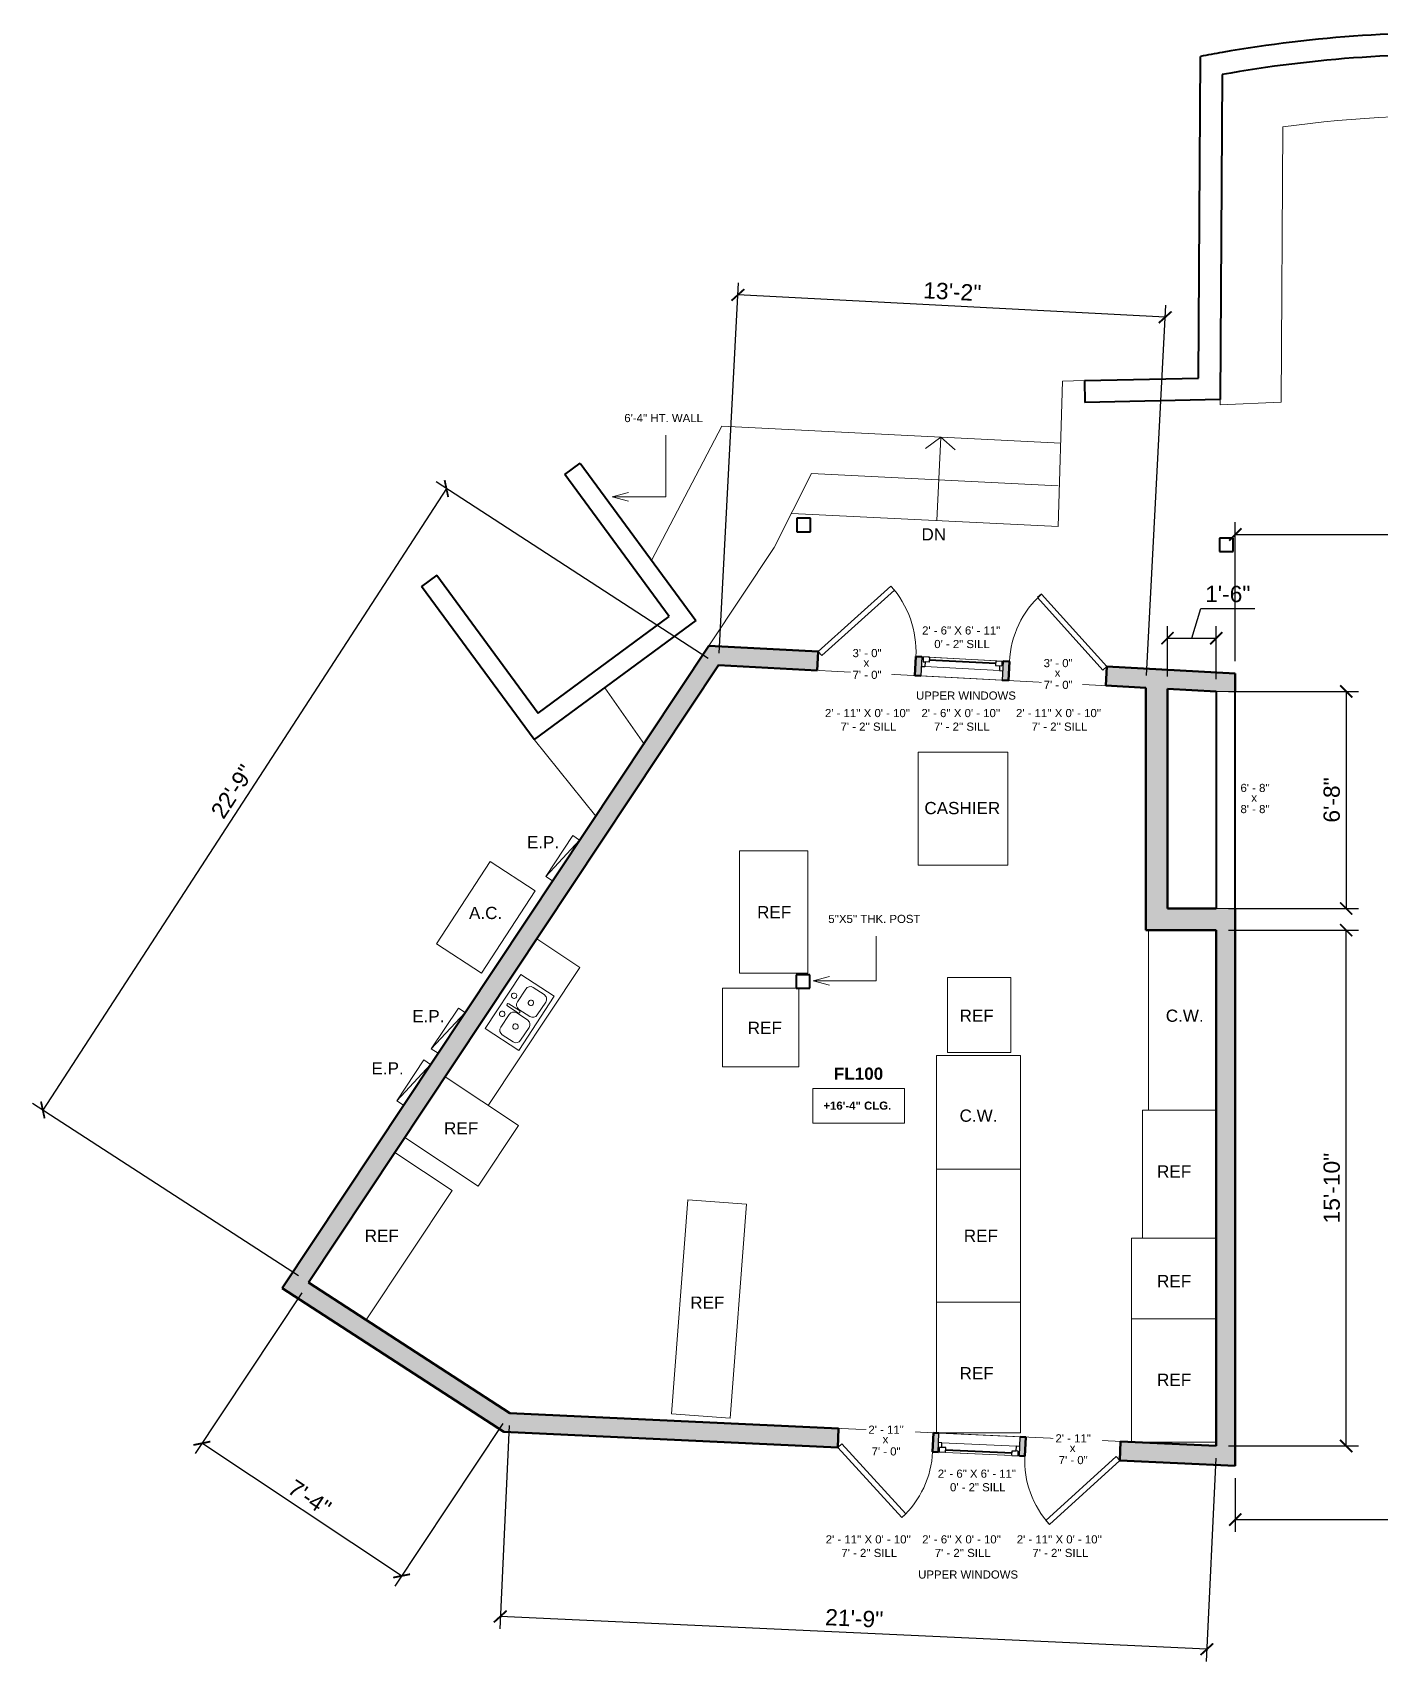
# Model space of a CAD drawing. Header units: inches. Extents: x -2078 to 106214, y -964 to 6385.
# Drawn here: x 104480 to 104977, y 3610 to 4210 of the extents above; entities that cross this region are included whole.
import ezdxf

# ---------------------------------------------------------------- set-up
doc = ezdxf.new("R2010")
doc.units = ezdxf.units.IN
doc.header["$MEASUREMENT"] = 0
for name, color, linetype, lineweight in [('A-ANNO', 2, 'Continuous', 5), ('A-ANNO-DIMS', 1, 'Continuous', 9), ('A-COLS', 3, 'Continuous', 9), ('A-DETAIL-1', 4, 'Continuous', 40), ('A-DETAIL-3', 40, 'Continuous', 15), ('A-DOOR', 1, 'Continuous', 18), ('A-EQPT', 150, 'Continuous', 9), ('A-FIXT', 150, 'Continuous', 9), ('A-GLAZ', 2, 'Continuous', 30), ('A-WALL', 3, 'Continuous', 40), ('A-WINDOWS', 2, 'Continuous', 18)]:
    doc.layers.add(name, color=color, linetype=linetype, lineweight=lineweight)
doc.layers.add('A-HATCH', color=9, linetype='Continuous')
doc.styles.add('Arial', font='arial.ttf')
doc.styles.add('Arial_1', font='arial.ttf', dxfattribs={"height": 0.0625})
doc.styles.add('Arial_2', font='arial.ttf', dxfattribs={"height": 3})
doc.styles.add('Arial_B', font='arialbd.ttf', dxfattribs={"height": 4.5})
doc.styles.add('Arial_B_1', font='arialbd.ttf', dxfattribs={"height": 3})
doc.styles.add('Jay Cad', font='arial.ttf', dxfattribs={"height": 0.125})
doc.dimstyles.new('Jay Cad - DIMS', dxfattribs={"dimtxt": 0.125, "dimasz": 0.09375, "dimexe": 0.09375, "dimexo": 0.09375, "dimgap": 0.046875, "dimtad": 1, "dimdec": 1, "dimzin": 0, "dimdsep": 46, "dimlunit": 4, "dimtxsty": 'Jay Cad', "dimblk": 'ARCHTICK', "dimcen": 0.09, "dimclrd": 1, "dimclre": 1, "dimclrt": 256, "dimadec": 0, "dimazin": 0, "dimtfac": 1, "dimtdec": 1, "dimtofl": 0, "dimtmove": 1, "dimatfit": 3, "dimfxl": 1, "dimtolj": 1, "dimtzin": 0, "dimarcsym": 0})

# ---------------------------------------------------------------- blocks, each defined once
blk = doc.blocks.new('JC_COLUMN SQUARE - COLUMN - SQUARE-1446501-Flag Court Cafe - Floor Plan')
at = {"layer": 'A-COLS', "lineweight": 40}
for p, q in [((2.5, 2.5), (-2.5, 2.5)), ((-2.5, 2.5), (-2.5, -2.5)), ((2.5, -2.5), (2.5, 2.5)), ((-2.5, -2.5), (2.5, -2.5))]:
    blk.add_line(p, q, dxfattribs=at)
blk = doc.blocks.new('JC_OPENING DOOR - OPENING DOOR-1447308-Flag Court Cafe - Floor Plan')
at = {"layer": 'A-DETAIL-1'}
for p, q in [((39.68, 3.5), (-40.32, 3.5)), ((-40.32, -3.5), (39.68, -3.5))]:
    blk.add_line(p, q, dxfattribs=at)
at = {"layer": 'A-DETAIL-3'}
for p, q in [((-40.32, 3.5), (-40.32, -3.5)), ((39.68, -3.5), (39.68, 3.5))]:
    blk.add_line(p, q, dxfattribs=at)
blk = doc.blocks.new('JC_SINGLE DOOR-NO TRIM - SINGLE DOOR-1448649-Flag Court Cafe - Floor Plan')
at = {"layer": 'A-DOOR', "lineweight": 30}
for p, q in [((-8.66, -26.83), (16.09, -2.09)), ((17.5, -3.5), (-7.25, -28.25)), ((16.09, -2.09), (17.5, -3.5)), ((-7.25, -28.25), (-8.66, -26.83))]:
    blk.add_line(p, q, dxfattribs=at)
at = {"layer": 'A-DOOR', "lineweight": 9}
blk.add_arc((17.5, -3.5), 35, 180, 225, dxfattribs=at)
blk = doc.blocks.new('JC_FIXED WINDOW - MUNTIN - FIXED WINDOW-1447759-Flag Court Cafe - Floor Plan')
at = {"layer": 'A-GLAZ'}
for p, q in [((-15, 3.5), (-15, -3.5)), ((-12.25, 3.5), (-15, 3.5)), ((-14.5, 3.5), (-14.5, 1.75)), ((-14.5, 1.75), (-13.75, 1.75)), ((-12.25, 1.75), (-13.75, 1.75)), ((-13.75, 1.75), (-13.75, 0)), ((-12.25, 3.5), (-12.25, 1.75)), ((12.25, 3.5), (15, 3.5)), ((12.25, 3.5), (12.25, 1.75)), ((12.25, 1.75), (14.5, 1.75)), ((13.75, 1.75), (13.75, 0)), ((14.5, 3.5), (14.5, 1.75)), ((15, 3.5), (15, -3.5)), ((-15, 0), (-13.75, 0)), ((13.75, 0), (15, 0))]:
    blk.add_line(p, q, dxfattribs=at)
at = {"layer": 'A-GLAZ', "lineweight": 9}
for p, q in [((12.25, 3.5), (-12.25, 3.5)), ((13.75, 0), (-13.75, 0))]:
    blk.add_line(p, q, dxfattribs=at)
at = {"layer": 'A-GLAZ', "lineweight": 40}
blk.add_line((-12.25, 2.625), (12.25, 2.625), dxfattribs=at)
at = {"layer": 'A-WINDOWS'}
for p, q in [((15, 3.5), (-15, 3.5)), ((-15, -3.5), (15, -3.5))]:
    blk.add_line(p, q, dxfattribs=at)
blk = doc.blocks.new('JC_SINGLE DOOR-NO TRIM - SINGLE DOOR-1448650-Flag Court Cafe - Floor Plan')
at = {"layer": 'A-DOOR', "lineweight": 30}
for p, q in [((-7.25, 28.25), (-8.66, 26.83)), ((-8.66, 26.83), (16.09, 2.09)), ((17.5, 3.5), (-7.25, 28.25)), ((16.09, 2.09), (17.5, 3.5))]:
    blk.add_line(p, q, dxfattribs=at)
at = {"layer": 'A-DOOR', "lineweight": 9}
blk.add_arc((17.5, 3.5), 35, 135, 180, dxfattribs=at)
blk = doc.blocks.new('JC_SINGLE DOOR-NO TRIM - SINGLE DOOR-1448647-Flag Court Cafe - Floor Plan')
at = {"layer": 'A-DOOR', "lineweight": 30}
for p, q in [((-8.87, -27.54), (16.59, -2.09)), ((18, -3.5), (-7.46, -28.96)), ((16.59, -2.09), (18, -3.5)), ((-7.46, -28.96), (-8.87, -27.54))]:
    blk.add_line(p, q, dxfattribs=at)
at = {"layer": 'A-DOOR', "lineweight": 9}
blk.add_arc((18, -3.5), 36, 180, 225, dxfattribs=at)
blk = doc.blocks.new('JC_SINGLE DOOR-NO TRIM - SINGLE DOOR-1448648-Flag Court Cafe - Floor Plan')
at = {"layer": 'A-DOOR', "lineweight": 30}
for p, q in [((-7.46, 28.96), (-8.87, 27.54)), ((-8.87, 27.54), (16.59, 2.09)), ((18, 3.5), (-7.46, 28.96)), ((16.59, 2.09), (18, 3.5))]:
    blk.add_line(p, q, dxfattribs=at)
at = {"layer": 'A-DOOR', "lineweight": 9}
blk.add_arc((18, 3.5), 36, 135, 180, dxfattribs=at)
blk = doc.blocks.new('Electrical Panel - Power Panel-1448678-Flag Court Cafe - Floor Plan')
at = {"layer": 'A-EQPT'}
for p, q in [((-15.96, 6.5), (2.04, 3.5)), ((-15.96, 6.5), (2.04, 6.5)), ((-15.96, 3.5), (-15.96, 6.5)), ((2.04, 3.5), (2.04, 6.5)), ((-15.96, 3.5), (2.04, 3.5))]:
    blk.add_line(p, q, dxfattribs=at)
blk = doc.blocks.new('Table - Box - 24_ x 24_-1448814-Flag Court Cafe - Floor Plan')
at = {"layer": 'A-EQPT'}
for p, q in [((19.77, 36.19), (0, 36.19)), ((0, 36.19), (0, 0)), ((19.77, 0), (19.77, 36.19)), ((0, 0), (19.77, 0))]:
    blk.add_line(p, q, dxfattribs=at)
blk = doc.blocks.new('Table - Box - 24_ x 24_-1456007-Flag Court Cafe - Floor Plan')
at = {"layer": 'A-EQPT'}
for p, q in [((30.95, 49), (0, 49)), ((0, 49), (0, 0)), ((30.95, 0), (30.95, 49)), ((0, 0), (30.95, 0))]:
    blk.add_line(p, q, dxfattribs=at)
blk = doc.blocks.new('Table - Box - 24_ x 24_-1455786-Flag Court Cafe - Floor Plan')
at = {"layer": 'A-EQPT'}
for p, q in [((30.95, 48.25), (0, 48.25)), ((0, 48.25), (0, 0)), ((30.95, 0), (30.95, 48.25)), ((0.01, 0), (30.95, 0))]:
    blk.add_line(p, q, dxfattribs=at)
blk = doc.blocks.new('Table - Box - 24_ x 24_-1456021-Flag Court Cafe - Floor Plan')
at = {"layer": 'A-EQPT'}
for p, q in [((30.95, 41.85), (0, 41.85)), ((0, 41.85), (0, 0)), ((30.95, 0), (30.95, 41.85)), ((0, 0), (30.95, 0))]:
    blk.add_line(p, q, dxfattribs=at)
blk = doc.blocks.new('Table - Box - 24_ x 24_-1456152-Flag Court Cafe - Floor Plan')
at = {"layer": 'A-EQPT'}
for p, q in [((23.31, 27.63), (0, 27.63)), ((0, 27.63), (0, 0)), ((23.31, 0), (23.31, 27.63)), ((0, 0), (23.31, 0))]:
    blk.add_line(p, q, dxfattribs=at)
blk = doc.blocks.new('Table - Box - 24_ x 24_-1456261-Flag Court Cafe - Floor Plan')
at = {"layer": 'A-EQPT'}
for p, q in [((27.13, 47.24), (0, 47.24)), ((0, 47.24), (0, 0)), ((0, 0), (27.13, 0))]:
    blk.add_line(p, q, dxfattribs=at)
blk = doc.blocks.new('Table - Box - 24_ x 24_-1456332-Flag Court Cafe - Floor Plan')
at = {"layer": 'A-EQPT'}
for p, q in [((31.21, 29.7), (0, 29.7)), ((0, 29.7), (0, 0)), ((0, 0), (31.21, 0))]:
    blk.add_line(p, q, dxfattribs=at)
blk = doc.blocks.new('Table - Box - 24_ x 24_-1456382-Flag Court Cafe - Floor Plan')
at = {"layer": 'A-EQPT'}
for p, q in [((31.21, 45.44), (0, 45.44)), ((0, 45.44), (0, 0.06)), ((1.32, 0), (31.21, 0))]:
    blk.add_line(p, q, dxfattribs=at)
blk = doc.blocks.new('Table - Box - 24_ x 24_-1456502-Flag Court Cafe - Floor Plan')
at = {"layer": 'A-EQPT'}
for p, q in [((0, 66.23), (0, 0)), ((0, 0), (24.96, 0))]:
    blk.add_line(p, q, dxfattribs=at)
blk = doc.blocks.new('Table - Box - 24_ x 24_-1456951-Flag Court Cafe - Floor Plan')
at = {"layer": 'A-EQPT'}
for p, q in [((21.74, 79.07), (0, 79.07)), ((0, 79.07), (0, 0)), ((21.74, 0), (21.74, 79.07)), ((0, 0), (21.74, 0))]:
    blk.add_line(p, q, dxfattribs=at)
blk = doc.blocks.new('Table - Box - 24_ x 24_-1457079-Flag Court Cafe - Floor Plan')
at = {"layer": 'A-EQPT'}
for p, q in [((25.13, 45.16), (0, 45.16)), ((0, 45.16), (0, 0)), ((25.13, 0), (25.13, 45.16)), ((0, 0), (25.13, 0))]:
    blk.add_line(p, q, dxfattribs=at)
blk = doc.blocks.new('Table - Box - 24_ x 24_-1457152-Flag Court Cafe - Floor Plan')
at = {"layer": 'A-EQPT'}
for p, q in [((27.19, 28.96), (0, 28.96)), ((0, 28.96), (0, 0)), ((28.17, 0), (28.17, 28.91)), ((0, 0), (28.17, 0))]:
    blk.add_line(p, q, dxfattribs=at)
blk = doc.blocks.new('Table - Box - 24_ x 24_-1457571-Flag Court Cafe - Floor Plan')
at = {"layer": 'A-EQPT'}
for p, q in [((57.22, 25.29), (0, 25.29)), ((0, 25.29), (0, 0)), ((57.29, 0), (57.29, 18.4))]:
    blk.add_line(p, q, dxfattribs=at)
blk = doc.blocks.new('Table - Box - 24_ x 24_-1457651-Flag Court Cafe - Floor Plan')
at = {"layer": 'A-EQPT'}
for p, q in [((26.82, 32.36), (0, 32.36)), ((0, 32.36), (0, 0)), ((26.82, 0), (26.82, 32.36))]:
    blk.add_line(p, q, dxfattribs=at)
blk = doc.blocks.new('JC_DOUBLE SINK - DOUBLE SINK-1458045-Flag Court Cafe - Floor Plan')
at = {"layer": 'A-FIXT'}
for p, q in [((12.55, 7.47), (-11.31, 7.47)), ((-11.31, 7.47), (-11.31, -7.29)), ((12.55, -7.29), (12.55, 7.47)), ((-9.81, 0.97), (-9.81, -3.79)), ((-2.13, 2.97), (-7.81, 2.97)), ((-0.13, 0.97), (-0.13, -3.79)), ((0.12, 5.22), (0.12, 0.59)), ((1.12, 5.22), (1.12, 0.59)), ((1.37, 0.97), (1.37, -3.79)), ((9.05, 2.97), (3.37, 2.97)), ((11.05, -3.79), (11.05, 0.97)), ((-7.81, -5.79), (-2.13, -5.79)), ((3.37, -5.79), (9.05, -5.79)), ((-11.31, -7.29), (12.55, -7.29))]:
    blk.add_line(p, q, dxfattribs=at)
for centre, radius, start, end in [((-3.38, 5.22), 1, 360, 180), ((4.62, 5.22), 1, 360, 180), ((-7.81, 0.97), 2, 90, 180), ((-3.38, 5.22), 1, 180, 360), ((-2.13, 0.97), 2, 360, 90), ((0.62, 5.22), 0.5, 360, 180), ((0.62, 0.59), 0.5, 180, 360), ((3.37, 0.97), 2, 90, 180), ((4.62, 5.22), 1, 180, 0), ((9.05, 0.97), 2, 360, 90), ((-7.81, -3.79), 2, 180, 270), ((-4.6, -1.41), 1, 0, 180), ((-4.6, -1.41), 1, 180, 360), ((-2.13, -3.79), 2, 270, 0), ((3.37, -3.79), 2, 180, 270), ((5.83, -1.41), 1, 0, 180), ((5.83, -1.41), 1, 180, 360), ((9.05, -3.79), 2, 270, 0)]:
    blk.add_arc(centre, radius, start, end, dxfattribs=at)
blk = doc.blocks.new('_ArchTick')
at = {"color": 0, "linetype": 'ByBlock', "const_width": 0.15}
blk.add_lwpolyline([(-0.5, -0.5), (0.5, 0.5)], dxfattribs=at)
blk = doc.blocks.new('*D168')
at = {"layer": 'A-ANNO-DIMS', "color": 1, "lineweight": -2, "transparency": 16777216}
for p, q in [((104906.88, 3986.55), (104910.16, 3997.49)), ((104910.16, 3997.49), (104930.04, 3997.49)), ((104897.88, 3972.4), (104897.88, 3991.05)), ((104915.88, 3971.46), (104915.88, 3991.05)), ((104897.88, 3986.55), (104915.88, 3986.55))]:
    blk.add_line(p, q, dxfattribs=at)
at = {"layer": 'Defpoints', "color": 0, "transparency": 16777216}
for p in [(104915.88, 3986.55), (104897.88, 3967.9), (104915.88, 3966.96)]:
    blk.add_point(p, dxfattribs=at)
at = {"layer": 'A-ANNO-DIMS', "color": 1, "lineweight": -2, "transparency": 16777216, "xscale": 4.5, "yscale": 4.5, "zscale": 4.5, "rotation": 180}
blk.add_blockref('_ArchTick', (104897.88, 3986.55), dxfattribs=at)
at = {"layer": 'A-ANNO-DIMS', "color": 1, "lineweight": -2, "transparency": 16777216, "xscale": 4.5, "yscale": 4.5, "zscale": 4.5}
blk.add_blockref('_ArchTick', (104915.88, 3986.55), dxfattribs=at)
at = {"layer": 'A-ANNO-DIMS', "transparency": 16777216, "insert": (104920.1, 4002.81), "char_height": 6, "width": 0.4008, "attachment_point": 5, "style": 'Jay Cad'}
blk.add_mtext('\\A1;1\'-6"', dxfattribs=at)
blk = doc.blocks.new('*D169')
at = {"layer": 'A-ANNO-DIMS', "color": 1, "lineweight": -2, "transparency": 16777216}
for p, q in [((104920.38, 3966.96), (104968.23, 3966.96)), ((104963.73, 3966.96), (104963.73, 3886.96)), ((104920.38, 3886.96), (104968.23, 3886.96))]:
    blk.add_line(p, q, dxfattribs=at)
at = {"layer": 'Defpoints', "color": 0, "transparency": 16777216}
for p in [(104915.88, 3966.96), (104915.88, 3886.96), (104963.73, 3886.96)]:
    blk.add_point(p, dxfattribs=at)
at = {"layer": 'A-ANNO-DIMS', "color": 1, "lineweight": -2, "transparency": 16777216, "xscale": 4.5, "yscale": 4.5, "zscale": 4.5}
for p, rotation in [((104963.73, 3966.96), 90), ((104963.73, 3886.96), 270)]:
    blk.add_blockref('_ArchTick', p, dxfattribs=dict(at, rotation=rotation))
at = {"layer": 'A-ANNO-DIMS', "transparency": 16777216, "insert": (104958.41, 3926.96), "char_height": 6, "width": 0.4008, "attachment_point": 5, "rotation": 90, "style": 'Jay Cad'}
blk.add_mtext('\\A1;6\'-8"', dxfattribs=at)
blk = doc.blocks.new('*D170')
at = {"layer": 'A-ANNO-DIMS', "color": 1, "lineweight": -2, "transparency": 16777216}
for p, q in [((104920.38, 3878.96), (104968.23, 3878.96)), ((104963.73, 3688.96), (104963.73, 3878.96)), ((104920.38, 3688.96), (104968.23, 3688.96))]:
    blk.add_line(p, q, dxfattribs=at)
at = {"layer": 'Defpoints', "color": 0, "transparency": 16777216}
for p in [(104915.88, 3878.96), (104963.73, 3878.96), (104915.88, 3688.96)]:
    blk.add_point(p, dxfattribs=at)
at = {"layer": 'A-ANNO-DIMS', "color": 1, "lineweight": -2, "transparency": 16777216, "xscale": 4.5, "yscale": 4.5, "zscale": 4.5}
for p, rotation in [((104963.73, 3878.96), 90), ((104963.73, 3688.96), 270)]:
    blk.add_blockref('_ArchTick', p, dxfattribs=dict(at, rotation=rotation))
at = {"layer": 'A-ANNO-DIMS', "transparency": 16777216, "insert": (104958.41, 3783.96), "char_height": 6, "width": 0.5739, "attachment_point": 5, "rotation": 90, "style": 'Jay Cad'}
blk.add_mtext('\\A1;15\'-10"', dxfattribs=at)
blk = doc.blocks.new('*D171')
at = {"layer": 'A-ANNO-DIMS', "color": 1, "lineweight": -2, "transparency": 16777216}
for p, q in [((104632.25, 4041.67), (104483.56, 3812.72)), ((104728.72, 3979.02), (104628.47, 4044.12)), ((104577.7, 3751.58), (104479.79, 3815.17))]:
    blk.add_line(p, q, dxfattribs=at)
at = {"layer": 'Defpoints', "color": 0, "transparency": 16777216}
for p in [(104732.49, 3976.57), (104483.56, 3812.72), (104581.48, 3749.13)]:
    blk.add_point(p, dxfattribs=at)
at = {"layer": 'A-ANNO-DIMS', "color": 1, "lineweight": -2, "transparency": 16777216, "xscale": 4.5, "yscale": 4.5, "zscale": 4.5}
for p, rotation in [((104632.25, 4041.67), 57.00000000015887), ((104483.56, 3812.72), 237.0000000001589)]:
    blk.add_blockref('_ArchTick', p, dxfattribs=dict(at, rotation=rotation))
at = {"layer": 'A-ANNO-DIMS', "transparency": 16777216, "insert": (104553.45, 3930.09), "char_height": 6, "width": 0.4874, "attachment_point": 5, "rotation": 57, "style": 'Jay Cad'}
blk.add_mtext('\\A1;22\'-9"', dxfattribs=at)
blk = doc.blocks.new('*D172')
at = {"layer": 'A-ANNO-DIMS', "color": 1, "lineweight": -2, "transparency": 16777216}
for p, q in [((104922.88, 3978.1), (104922.88, 4029.28)), ((105087.38, 4020.29), (105087.38, 4029.28)), ((104922.88, 4024.78), (105087.38, 4024.78))]:
    blk.add_line(p, q, dxfattribs=at)
at = {"layer": 'Defpoints', "color": 0, "transparency": 16777216}
for p in [(105087.38, 4024.78), (105087.38, 4015.79), (104922.88, 3973.6)]:
    blk.add_point(p, dxfattribs=at)
at = {"layer": 'A-ANNO-DIMS', "color": 1, "lineweight": -2, "transparency": 16777216, "xscale": 4.5, "yscale": 4.5, "zscale": 4.5, "rotation": 180}
blk.add_blockref('_ArchTick', (104922.88, 4024.78), dxfattribs=at)
at = {"layer": 'A-ANNO-DIMS', "color": 1, "lineweight": -2, "transparency": 16777216, "xscale": 4.5, "yscale": 4.5, "zscale": 4.5}
blk.add_blockref('_ArchTick', (105087.38, 4024.78), dxfattribs=at)
at = {"layer": 'A-ANNO-DIMS', "transparency": 16777216, "insert": (105005.13, 4030.1), "char_height": 6, "width": 0.7487, "attachment_point": 5, "style": 'Jay Cad'}
blk.add_mtext('\\A1;13\'-9"', dxfattribs=at)
blk = doc.blocks.new('*D175')
at = {"layer": 'A-ANNO-DIMS', "color": 1, "lineweight": -2, "transparency": 16777216}
for p, q in [((104922.88, 3677.13), (104922.88, 3657.31)), ((105086.88, 3671.29), (105086.88, 3657.31)), ((104922.88, 3661.81), (105086.88, 3661.81))]:
    blk.add_line(p, q, dxfattribs=at)
at = {"layer": 'Defpoints', "color": 0, "transparency": 16777216}
for p in [(104922.88, 3681.63), (105086.88, 3675.79), (105086.88, 3661.81)]:
    blk.add_point(p, dxfattribs=at)
at = {"layer": 'A-ANNO-DIMS', "color": 1, "lineweight": -2, "transparency": 16777216, "xscale": 4.5, "yscale": 4.5, "zscale": 4.5, "rotation": 180}
blk.add_blockref('_ArchTick', (104922.88, 3661.81), dxfattribs=at)
at = {"layer": 'A-ANNO-DIMS', "color": 1, "lineweight": -2, "transparency": 16777216, "xscale": 4.5, "yscale": 4.5, "zscale": 4.5}
blk.add_blockref('_ArchTick', (105086.88, 3661.81), dxfattribs=at)
at = {"layer": 'A-ANNO-DIMS', "transparency": 16777216, "insert": (105004.88, 3667.13), "char_height": 6, "width": 0.4874, "attachment_point": 5, "style": 'Jay Cad'}
blk.add_mtext('\\A1;13\'-8"', dxfattribs=at)
blk = doc.blocks.new('JC- existing door Tag_quad - JC- existing door Tag_quad-839775-Flag Court Cafe - Floor Plan')
at = {"layer": 'A-ANNO', "insert": (-0.023, 0.038), "char_height": 0.0625, "width": 0.0505, "attachment_point": 1, "style": 'Arial_2', "bg_fill": 3, "box_fill_scale": 1.25, "bg_fill_color": 256, "bg_fill_true_color": 13158600, "bg_fill_transparency": 0}
blk.add_mtext('x', dxfattribs=at)
blk = doc.blocks.new('*D179')
at = {"layer": 'A-ANNO-DIMS', "color": 1, "lineweight": -2, "transparency": 16777216}
for p, q in [((104732.73, 3981.07), (104739.88, 4117.54)), ((104897.03, 4104.8), (104739.64, 4113.05)), ((104890.11, 3972.82), (104897.26, 4109.29))]:
    blk.add_line(p, q, dxfattribs=at)
at = {"layer": 'Defpoints', "color": 0, "transparency": 16777216}
for p in [(104739.64, 4113.05), (104732.49, 3976.57), (104889.88, 3968.32)]:
    blk.add_point(p, dxfattribs=at)
at = {"layer": 'A-ANNO-DIMS', "color": 1, "lineweight": -2, "transparency": 16777216, "xscale": 4.5, "yscale": 4.5, "zscale": 4.5}
for p, rotation in [((104739.64, 4113.05), 176.9999999999797), ((104897.03, 4104.8), 356.9999999999797)]:
    blk.add_blockref('_ArchTick', p, dxfattribs=dict(at, rotation=rotation))
at = {"layer": 'A-ANNO-DIMS', "transparency": 16777216, "insert": (104818.61, 4114.23), "char_height": 6, "width": 0.7487, "attachment_point": 5, "rotation": 357, "style": 'Jay Cad'}
blk.add_mtext('\\A1;13\'-2"', dxfattribs=at)
blk = doc.blocks.new('*D180')
at = {"layer": 'A-ANNO-DIMS', "color": 1, "lineweight": -2, "transparency": 16777216}
for p, q in [((104578.99, 3745.38), (104539.68, 3686.18)), ((104653.07, 3697.27), (104613.26, 3637.32)), ((104615.75, 3641.07), (104542.17, 3689.93))]:
    blk.add_line(p, q, dxfattribs=at)
at = {"layer": 'Defpoints', "color": 0, "transparency": 16777216}
for p in [(104581.48, 3749.13), (104655.56, 3701.02), (104542.17, 3689.93)]:
    blk.add_point(p, dxfattribs=at)
at = {"layer": 'A-ANNO-DIMS', "color": 1, "lineweight": -2, "transparency": 16777216, "xscale": 4.5, "yscale": 4.5, "zscale": 4.5}
for p, rotation in [((104542.17, 3689.93), 146.4167207618827), ((104615.75, 3641.07), 326.4167207618827)]:
    blk.add_blockref('_ArchTick', p, dxfattribs=dict(at, rotation=rotation))
at = {"layer": 'A-ANNO-DIMS', "transparency": 16777216, "insert": (104581.86, 3669.87), "char_height": 6, "width": 0.7487, "attachment_point": 5, "rotation": 326.41672, "style": 'Jay Cad'}
blk.add_mtext('\\A1;7\'-4"', dxfattribs=at)
blk = doc.blocks.new('*D181')
at = {"layer": 'A-ANNO-DIMS', "color": 1, "lineweight": -2, "transparency": 16777216}
for p, q in [((104655.35, 3696.53), (104651.88, 3621.62)), ((104915.67, 3684.47), (104912.2, 3609.56)), ((104912.41, 3614.06), (104652.09, 3626.12))]:
    blk.add_line(p, q, dxfattribs=at)
at = {"layer": 'Defpoints', "color": 0, "transparency": 16777216}
for p in [(104655.56, 3701.02), (104915.88, 3688.96), (104652.09, 3626.12)]:
    blk.add_point(p, dxfattribs=at)
at = {"layer": 'A-ANNO-DIMS', "color": 1, "lineweight": -2, "transparency": 16777216, "xscale": 4.5, "yscale": 4.5, "zscale": 4.5}
for p, rotation in [((104652.09, 3626.12), 177.3474054466271), ((104912.41, 3614.06), 357.3474054466271)]:
    blk.add_blockref('_ArchTick', p, dxfattribs=dict(at, rotation=rotation))
at = {"layer": 'A-ANNO-DIMS', "transparency": 16777216, "insert": (104782.49, 3625.4), "char_height": 6, "width": 0.7487, "attachment_point": 5, "rotation": 357.34741, "style": 'Jay Cad'}
blk.add_mtext('\\A1;21\'-9"', dxfattribs=at)

msp = doc.modelspace()

# ---------------------------------------------------------------- hatches: boundary and pattern name
at = {"layer": 'A-HATCH'}
h = msp.add_hatch(color=256, dxfattribs=at)
h.paths.add_polyline_path([(104915.876, 3966.96), (104915.876, 3973.97), (104875.598, 3976.081), (104875.232, 3969.09), (104897.876, 3967.904)])
h.paths.add_polyline_path([(104839.281, 3970.975), (104839.647, 3977.965), (104837.4, 3978.083), (104837.034, 3971.092), (104837.4, 3971.073)])
h.paths.add_polyline_path([(104807.075, 3972.662), (104807.442, 3979.653), (104805.195, 3979.771), (104804.828, 3972.78)])
h.paths.add_polyline_path([(104768.878, 3974.664), (104769.244, 3981.655), (104728.868, 3983.771), (104724.37, 3976.997), (104732.49, 3976.571)])
for points in [[(104577.604, 3743.3), (104732.49, 3976.571), (104724.37, 3976.997), (104571.733, 3747.113)], [(104897.876, 3886.96), (104897.876, 3967.904), (104889.876, 3968.323), (104889.876, 3886.96)], [(104915.876, 3878.96), (104915.876, 3886.96), (104889.876, 3886.96), (104889.876, 3878.96)], [(104667.181, 3693.475), (104581.476, 3749.132), (104577.604, 3743.3), (104653.341, 3694.116)]]:
    msp.add_hatch(color=256, dxfattribs=at).paths.add_polyline_path(points)
h = msp.add_hatch(color=256, dxfattribs=at)
h.paths.add_polyline_path([(104922.876, 3681.629), (104922.876, 3886.96), (104915.876, 3886.96), (104915.876, 3681.953)])
h.paths.add_polyline_path([(104915.876, 3966.96), (104922.876, 3966.96), (104922.876, 3973.603), (104915.876, 3973.97)])
h = msp.add_hatch(color=256, dxfattribs=at)
h.paths.add_polyline_path([(104915.876, 3681.953), (104915.876, 3688.96), (104880.622, 3690.594), (104880.298, 3683.601)])
h.paths.add_polyline_path([(104845.336, 3685.221), (104845.66, 3692.213), (104843.662, 3692.306), (104843.338, 3685.314), (104843.662, 3685.298)])
h.paths.add_polyline_path([(104813.37, 3686.702), (104813.694, 3693.694), (104811.696, 3693.787), (104811.372, 3686.794)])
h.paths.add_polyline_path([(104776.41, 3688.414), (104776.733, 3695.407), (104655.561, 3701.021), (104667.181, 3693.475)])

# ---------------------------------------------------------------- linework, layer by layer
at = {"layer": 'A-ANNO', "color": 250}
for p, q in [((104713.104, 4038.685), (104713.104, 4061.326)), ((104693.296, 4038.685), (104699.296, 4040.292)), ((104693.296, 4038.685), (104699.296, 4037.077)), ((104693.296, 4038.685), (104713.104, 4038.685)), ((104790.618, 3860.31), (104790.618, 3876.782)), ((104767.331, 3860.31), (104773.331, 3861.918)), ((104767.331, 3860.31), (104773.331, 3858.702)), ((104767.331, 3860.31), (104790.618, 3860.31))]:
    msp.add_line(p, q, dxfattribs=at)
at = {"layer": 'A-ANNO', "flags": 128}
msp.add_lwpolyline([(104767.289, 3820.675), (104800.972, 3820.675), (104800.972, 3807.874), (104767.289, 3807.874)], close=True, dxfattribs=at)
at = {"layer": 'A-DETAIL-3', "lineweight": 9}
for p, q in [((104940.364, 4174.975), (104939.737, 4073.581)), ((104859.268, 4081.286), (104857.571, 4027.676)), ((104867.364, 4081.457), (104859.268, 4081.286)), ((104917.243, 4074.596), (104917.243, 4072.596)), ((104917.243, 4072.596), (104939.737, 4073.581)), ((104707.859, 4015.194), (104733.752, 4064.664)), ((104733.752, 4064.664), (104858.545, 4058.452)), ((104814.412, 4060.649), (104808.773, 4056.501)), ((104812.881, 4029.901), (104814.412, 4060.649)), ((104814.412, 4060.649), (104819.611, 4055.962)), ((104752.943, 4020.019), (104766.79, 4047.195)), ((104766.79, 4047.195), (104857.571, 4042.676)), ((104857.571, 4027.676), (104759.443, 4032.561)), ((104728.868, 3983.771), (104752.943, 4020.019)), ((104732.49, 3976.571), (104889.876, 3968.323)), ((104690.59, 3968.308), (104705.216, 3947.419)), ((104664.542, 3949.195), (104687.246, 3920.943)), ((104806.093, 3944.519), (104839.126, 3944.519)), ((104806.093, 3902.892), (104806.093, 3944.519)), ((104839.126, 3944.519), (104839.126, 3902.892)), ((104839.126, 3902.892), (104806.093, 3902.892)), ((104681.387, 3865.257), (104665.559, 3875.767)), ((104647.645, 3814.439), (104681.387, 3865.257)), ((104915.876, 3688.96), (104655.561, 3701.021))]:
    msp.add_line(p, q, dxfattribs=at)
msp.add_arc((105002.529, 3718.902), 460.29, 87.655607, 97.761789, dxfattribs=at)
at = {"layer": 'A-WALL'}
for p, q in [((104909.291, 4082.34), (104910.024, 4200.896)), ((104917.983, 4194.232), (104917.243, 4074.506)), ((104867.322, 4081.456), (104909.291, 4082.34)), ((104867.322, 4081.456), (104867.491, 4073.458)), ((104917.243, 4074.506), (104867.491, 4073.458)), ((104675.853, 4046.894), (104681.492, 4051.042)), ((104681.492, 4051.042), (104724.153, 3993.042)), ((104714.367, 3994.533), (104675.853, 4046.894)), ((104628.704, 4009.732), (104623.066, 4005.584)), ((104628.704, 4009.732), (104666.033, 3958.982)), ((104664.542, 3949.195), (104623.066, 4005.584)), ((104724.153, 3993.042), (104664.542, 3949.195)), ((104666.033, 3958.982), (104714.367, 3994.533))]:
    msp.add_line(p, q, dxfattribs=at)
at = {"layer": 'A-WALL', "lineweight": 60}
for p, q in [((104728.868, 3983.771), (104571.733, 3747.113)), ((104769.244, 3981.655), (104728.868, 3983.771)), ((104768.878, 3974.664), (104769.244, 3981.655)), ((104805.195, 3979.771), (104804.828, 3972.78)), ((104807.442, 3979.653), (104805.195, 3979.771)), ((104581.476, 3749.132), (104732.49, 3976.571)), ((104732.49, 3976.571), (104768.878, 3974.664)), ((104839.647, 3977.965), (104837.4, 3978.083)), ((104839.281, 3970.975), (104839.647, 3977.965)), ((104875.598, 3976.081), (104875.232, 3969.09)), ((104922.876, 3973.603), (104875.598, 3976.081)), ((104922.876, 3966.96), (104922.876, 3973.603)), ((104804.828, 3972.78), (104807.075, 3972.662)), ((104837.034, 3971.092), (104839.281, 3970.975)), ((104875.232, 3969.09), (104889.876, 3968.323)), ((104889.876, 3968.323), (104889.876, 3878.96)), ((104897.876, 3967.904), (104915.876, 3966.96)), ((104897.876, 3886.96), (104897.876, 3967.904)), ((104915.876, 3886.96), (104897.876, 3886.96)), ((104922.876, 3681.629), (104922.876, 3886.96)), ((104889.876, 3878.96), (104915.876, 3878.96)), ((104915.876, 3878.96), (104915.876, 3688.96)), ((104571.733, 3747.113), (104653.341, 3694.116)), ((104655.561, 3701.021), (104581.476, 3749.132)), ((104776.733, 3695.407), (104655.561, 3701.021)), ((104653.341, 3694.116), (104776.41, 3688.414)), ((104776.41, 3688.414), (104776.733, 3695.407)), ((104811.696, 3693.787), (104811.372, 3686.794)), ((104813.694, 3693.694), (104811.696, 3693.787)), ((104845.66, 3692.213), (104843.662, 3692.306)), ((104845.336, 3685.221), (104845.66, 3692.213)), ((104811.372, 3686.794), (104813.37, 3686.702)), ((104843.338, 3685.314), (104845.336, 3685.221)), ((104880.622, 3690.594), (104880.298, 3683.601)), ((104915.876, 3688.96), (104880.622, 3690.594)), ((104880.298, 3683.601), (104922.876, 3681.629))]:
    msp.add_line(p, q, dxfattribs=at)
at = {"layer": 'A-WALL'}
for radius, start, end in [(490.79, 87.758264, 99.913556), (490.79, 99.913556, 100.864163), (482.79, 87.732372, 100.085588)]:
    msp.add_arc((105002.529, 3718.902), radius, start, end, dxfattribs=at)

# ---------------------------------------------------------------- block references
at = {"layer": 'A-COLS'}
for p in [(104763.822, 4028.271), (104919.608, 4020.97), (104763.626, 3860.071)]:
    msp.add_blockref('JC_COLUMN SQUARE - COLUMN - SQUARE-1446501-Flag Court Cafe - Floor Plan', p, dxfattribs=at)
at = {"layer": 'A-DOOR'}
for name, p, rotation in [('JC_SINGLE DOOR-NO TRIM - SINGLE DOOR-1448647-Flag Court Cafe - Floor Plan', (104787.036, 3977.217), 176.9999999999999), ('JC_SINGLE DOOR-NO TRIM - SINGLE DOOR-1448648-Flag Court Cafe - Floor Plan', (104857.44, 3973.528), 356.9999999999999), ('JC_OPENING DOOR - OPENING DOOR-1447308-Flag Court Cafe - Floor Plan', (104919.376, 3926.638), 269.9999999999999), ('JC_SINGLE DOOR-NO TRIM - SINGLE DOOR-1448650-Flag Court Cafe - Floor Plan', (104794.053, 3691.101), 177.3474054466109), ('JC_SINGLE DOOR-NO TRIM - SINGLE DOOR-1448649-Flag Court Cafe - Floor Plan', (104862.979, 3687.907), 357.3474054466109)]:
    msp.add_blockref(name, p, dxfattribs=dict(at, rotation=rotation))
at = {"layer": 'A-EQPT'}
for name, p, rotation in [('Electrical Panel - Power Panel-1448678-Flag Court Cafe - Floor Plan', (104683.097, 3908.509), 56.41672076179819), ('Table - Box - 24_ x 24_-1448814-Flag Court Cafe - Floor Plan', (104628.652, 3873.92), 326.9999999999996), ('Electrical Panel - Power Panel-1448678-Flag Court Cafe - Floor Plan', (104640.93, 3845.002), 56.41672076179819), ('Electrical Panel - Power Panel-1448678-Flag Court Cafe - Floor Plan', (104628.219, 3825.858), 56.41672076179819), ('Table - Box - 24_ x 24_-1457651-Flag Court Cafe - Floor Plan', (104631.816, 3824.949), 236.416720761798), ('Table - Box - 24_ x 24_-1457571-Flag Court Cafe - Floor Plan', (104613.27, 3797.017), 236.416720761798), ('Table - Box - 24_ x 24_-1456951-Flag Court Cafe - Floor Plan', (104715.113, 3700.831), 355.6364552649889)]:
    msp.add_blockref(name, p, dxfattribs=dict(at, rotation=rotation))
for name, p in [('Table - Box - 24_ x 24_-1457079-Flag Court Cafe - Floor Plan', (104740.244, 3863.088)), ('Table - Box - 24_ x 24_-1456502-Flag Court Cafe - Floor Plan', (104890.918, 3812.727)), ('Table - Box - 24_ x 24_-1456152-Flag Court Cafe - Floor Plan', (104816.826, 3833.974)), ('Table - Box - 24_ x 24_-1457152-Flag Court Cafe - Floor Plan', (104733.938, 3828.659)), ('Table - Box - 24_ x 24_-1456021-Flag Court Cafe - Floor Plan', (104812.747, 3790.987)), ('Table - Box - 24_ x 24_-1456261-Flag Court Cafe - Floor Plan', (104888.746, 3765.485)), ('Table - Box - 24_ x 24_-1456007-Flag Court Cafe - Floor Plan', (104812.747, 3741.988)), ('Table - Box - 24_ x 24_-1456332-Flag Court Cafe - Floor Plan', (104884.668, 3735.79)), ('Table - Box - 24_ x 24_-1455786-Flag Court Cafe - Floor Plan', (104812.747, 3693.738)), ('Table - Box - 24_ x 24_-1456382-Flag Court Cafe - Floor Plan', (104884.668, 3690.345))]:
    msp.add_blockref(name, p, dxfattribs=at)
at = {"layer": 'A-FIXT', "rotation": 56.79451550619304}
msp.add_blockref('JC_DOUBLE SINK - DOUBLE SINK-1458045-Flag Court Cafe - Floor Plan', (104659.014, 3848.107), dxfattribs=at)
at = {"layer": 'A-WINDOWS'}
for p, rotation in [((104822.238, 3975.373), 356.9999999999999), ((104828.516, 3689.504), 177.3474054466109)]:
    msp.add_blockref('JC_FIXED WINDOW - MUNTIN - FIXED WINDOW-1447759-Flag Court Cafe - Floor Plan', p, dxfattribs=dict(at, rotation=rotation))

# ---------------------------------------------------------------- texts
at = {"layer": 'A-ANNO', "attachment_point": 1}
for s, insert, char_height, width, style in [("6'-4'' HT. WALL", (104697.787, 4069.174), 3, 36.966, 'Arial_1'), ('DN', (104807.254, 4027.069), 4.5, 11.211, 'Arial'), ('2\' - 6" X 6\' - 11"', (104807.486, 3990.913), 3, 36.36, 'Arial_1'), ('0\' - 2" SILL', (104811.986, 3985.913), 3, 25.6035, 'Arial_1'), ('UPPER WINDOWS', (104805.253, 3966.921), 3, 46.965, 'Arial_1'), ("2' - 11'' X 0' - 10''", (104771.702, 3960.472), 3, 39.8445, 'Arial_1'), ("7' - 2'' SILL", (104777.452, 3955.472), 3, 25.9065, 'Arial_1'), ("2' - 6'' X 0' - 10''", (104807.243, 3960.472), 3, 36.966, 'Arial_1'), ("7' - 2'' SILL", (104811.868, 3955.472), 3, 25.9065, 'Arial_1'), ("2' - 11'' X 0' - 10''", (104842.086, 3960.472), 3, 39.8445, 'Arial_1'), ("7' - 2'' SILL", (104847.836, 3955.472), 3, 25.9065, 'Arial_1'), ("6' - 8''", (104924.781, 3932.889), 3, 13.7865, 'Arial_1'), ('CASHIER', (104808.327, 3926.225), 4.5, 34.239, 'Arial'), ("8' - 8''", (104924.781, 3925.1), 3, 13.7865, 'Arial_1'), ('x', (104928.771, 3929.311), 3, 2.424, 'Arial_1'), ('E.P.', (104661.897, 3913.644), 4.5, 14.544, 'Arial'), ('A.C.', (104640.574, 3887.583), 4.5, 14.9985, 'Arial'), ('REF', (104746.707, 3887.862), 4.5, 15.453, 'Arial'), ("5''X5'' THK. POST", (104772.93, 3884.63), 3, 42.723, 'Arial_1'), ('E.P.', (104619.647, 3849.545), 4.5, 14.544, 'Arial'), ('REF', (104821.293, 3849.718), 4.5, 15.453, 'Arial'), ('C.W.', (104897.26, 3849.718), 4.5, 17.4225, 'Arial'), ('REF', (104743.265, 3845.239), 4.5, 15.453, 'Arial'), ('E.P.', (104604.642, 3830.328), 4.5, 14.544, 'Arial'), ('FL100', (104774.988, 3828.364), 4.5, 22.119, 'Arial_B'), ('+16\'-4" CLG.', (104771.129, 3815.835), 3, 31.3605, 'Arial_B_1'), ('C.W.', (104821.293, 3812.9), 4.5, 17.4225, 'Arial'), ('REF', (104631.386, 3808.241), 4.5, 15.453, 'Arial'), ('REF', (104894.053, 3792.328), 4.5, 15.453, 'Arial'), ('REF', (104602.15, 3768.646), 4.5, 15.453, 'Arial'), ('REF', (104822.845, 3768.646), 4.5, 15.453, 'Arial'), ('REF', (104894.053, 3751.945), 4.5, 15.453, 'Arial'), ('REF', (104722.074, 3744.014), 4.5, 15.453, 'Arial'), ('REF', (104821.293, 3718.001), 4.5, 15.453, 'Arial'), ('REF', (104894.053, 3715.564), 4.5, 15.453, 'Arial'), ('2\' - 6" X 6\' - 11"', (104813.271, 3680.241), 3, 36.36, 'Arial_1'), ('0\' - 2" SILL', (104817.771, 3675.241), 3, 25.6035, 'Arial_1'), ("2' - 11'' X 0' - 10''", (104771.988, 3656.04), 3, 39.8445, 'Arial_1'), ("2' - 6'' X 0' - 10''", (104807.528, 3656.04), 3, 36.966, 'Arial_1'), ("2' - 11'' X 0' - 10''", (104842.371, 3656.04), 3, 39.8445, 'Arial_1'), ("7' - 2'' SILL", (104777.738, 3651.04), 3, 25.9065, 'Arial_1'), ("7' - 2'' SILL", (104812.153, 3651.04), 3, 25.9065, 'Arial_1'), ("7' - 2'' SILL", (104848.121, 3651.04), 3, 25.9065, 'Arial_1'), ('UPPER WINDOWS', (104806.055, 3643.085), 3, 46.965, 'Arial_1')]:
    msp.add_mtext(s, dxfattribs=dict(at, insert=insert, char_height=char_height, width=width, style=style))

# ---------------------------------------------------------------- dimensions: what is measured, and where the dimension line sits
at = {"layer": 'A-ANNO-DIMS'}
for base, p1, p2, angle, picture, middle in [((104483.565, 3812.716), (104732.49, 3976.571), (104581.476, 3749.132), 57, '*D171', (104553.45, 3930.087)), ((104963.726, 3886.96), (104915.876, 3966.96), (104915.876, 3886.96), 90, '*D169', (104958.413, 3926.96)), ((104963.726, 3878.96), (104915.876, 3688.96), (104915.876, 3878.96), 90, '*D170', (104958.413, 3783.96))]:
    dim = msp.add_linear_dim(base=base, p1=p1, p2=p2, angle=angle, dimstyle='Jay Cad - DIMS', dxfattribs=at)
    dim.commit()
    dim.dimension.update_dxf_attribs({"geometry": picture, "text_midpoint": middle})
dim = msp.add_linear_dim(base=(105087.378, 4024.782), p1=(104922.876, 3973.603), p2=(105087.378, 4015.794), dimstyle='Jay Cad - DIMS', override={"dimdec": 0}, dxfattribs=at)
dim.commit()
dim.dimension.update_dxf_attribs({"geometry": '*D172', "text_midpoint": (105005.127, 4030.098)})
for base, p1, p2, picture, middle in [((104915.876, 3986.554), (104897.876, 3967.904), (104915.876, 3966.96), '*D168', (104912.407, 4002.806)), ((105086.876, 3661.815), (104922.876, 3681.629), (105086.876, 3675.794), '*D175', (105004.876, 3667.13))]:
    dim = msp.add_linear_dim(base=base, p1=p1, p2=p2, dimstyle='Jay Cad - DIMS', dxfattribs=at)
    dim.commit()
    dim.dimension.update_dxf_attribs({"geometry": picture, "text_midpoint": middle})
dim = msp.add_linear_dim(base=(104542.165, 3689.928), p1=(104655.561, 3701.021), p2=(104581.476, 3749.132), angle=326.416721, dimstyle='Jay Cad - DIMS', override={"dimdec": 0}, dxfattribs=at)
dim.commit()
dim.dimension.update_dxf_attribs({"geometry": '*D180', "text_midpoint": (104581.863, 3669.871)})

# ---------------------------------------------------------------- next in the draw order: block references
at = {"layer": 'A-ANNO', "xscale": 48, "yscale": 48, "zscale": 48}
for p in [(104787.036, 3977.217), (104857.44, 3973.528), (104794.053, 3691.101), (104862.979, 3687.907)]:
    msp.add_blockref('JC- existing door Tag_quad - JC- existing door Tag_quad-839775-Flag Court Cafe - Floor Plan', p, dxfattribs=at)

# ---------------------------------------------------------------- next in the draw order: texts
at = {"layer": 'A-ANNO', "char_height": 3, "attachment_point": 1, "style": 'Arial_1', "bg_fill": 3, "box_fill_scale": 1.25, "bg_fill_color": 256, "bg_fill_true_color": 13158600, "bg_fill_transparency": 0}
for s, insert, width in [('3\' - 0"', (104781.872, 3982.57), 13.4835), ('3\' - 0"', (104852.275, 3978.881), 13.4835), ('7\' - 0"', (104781.872, 3974.559), 13.4835), ('7\' - 0"', (104852.275, 3970.869), 13.4835), ('2\' - 11"', (104787.707, 3696.453), 16.362), ('2\' - 11"', (104856.633, 3693.26), 16.362), ('7\' - 0"', (104788.889, 3688.442), 13.4835), ('7\' - 0"', (104857.815, 3685.249), 13.4835)]:
    msp.add_mtext(s, dxfattribs=dict(at, insert=insert, width=width))

# ---------------------------------------------------------------- next in the draw order: dimensions: what is measured, and where the dimension line sits
at = {"layer": 'A-ANNO-DIMS'}
for base, p1, p2, angle, picture, middle in [((104739.643, 4113.048), (104889.876, 3968.323), (104732.49, 3976.571), 357, '*D179', (104818.614, 4114.233)), ((104652.091, 3626.119), (104915.876, 3688.96), (104655.561, 3701.021), 357.347405, '*D181', (104782.494, 3625.397))]:
    dim = msp.add_linear_dim(base=base, p1=p1, p2=p2, angle=angle, dimstyle='Jay Cad - DIMS', override={"dimdec": 0}, dxfattribs=at)
    dim.commit()
    dim.dimension.update_dxf_attribs({"geometry": picture, "text_midpoint": middle})

doc.saveas('drawing.dxf')
